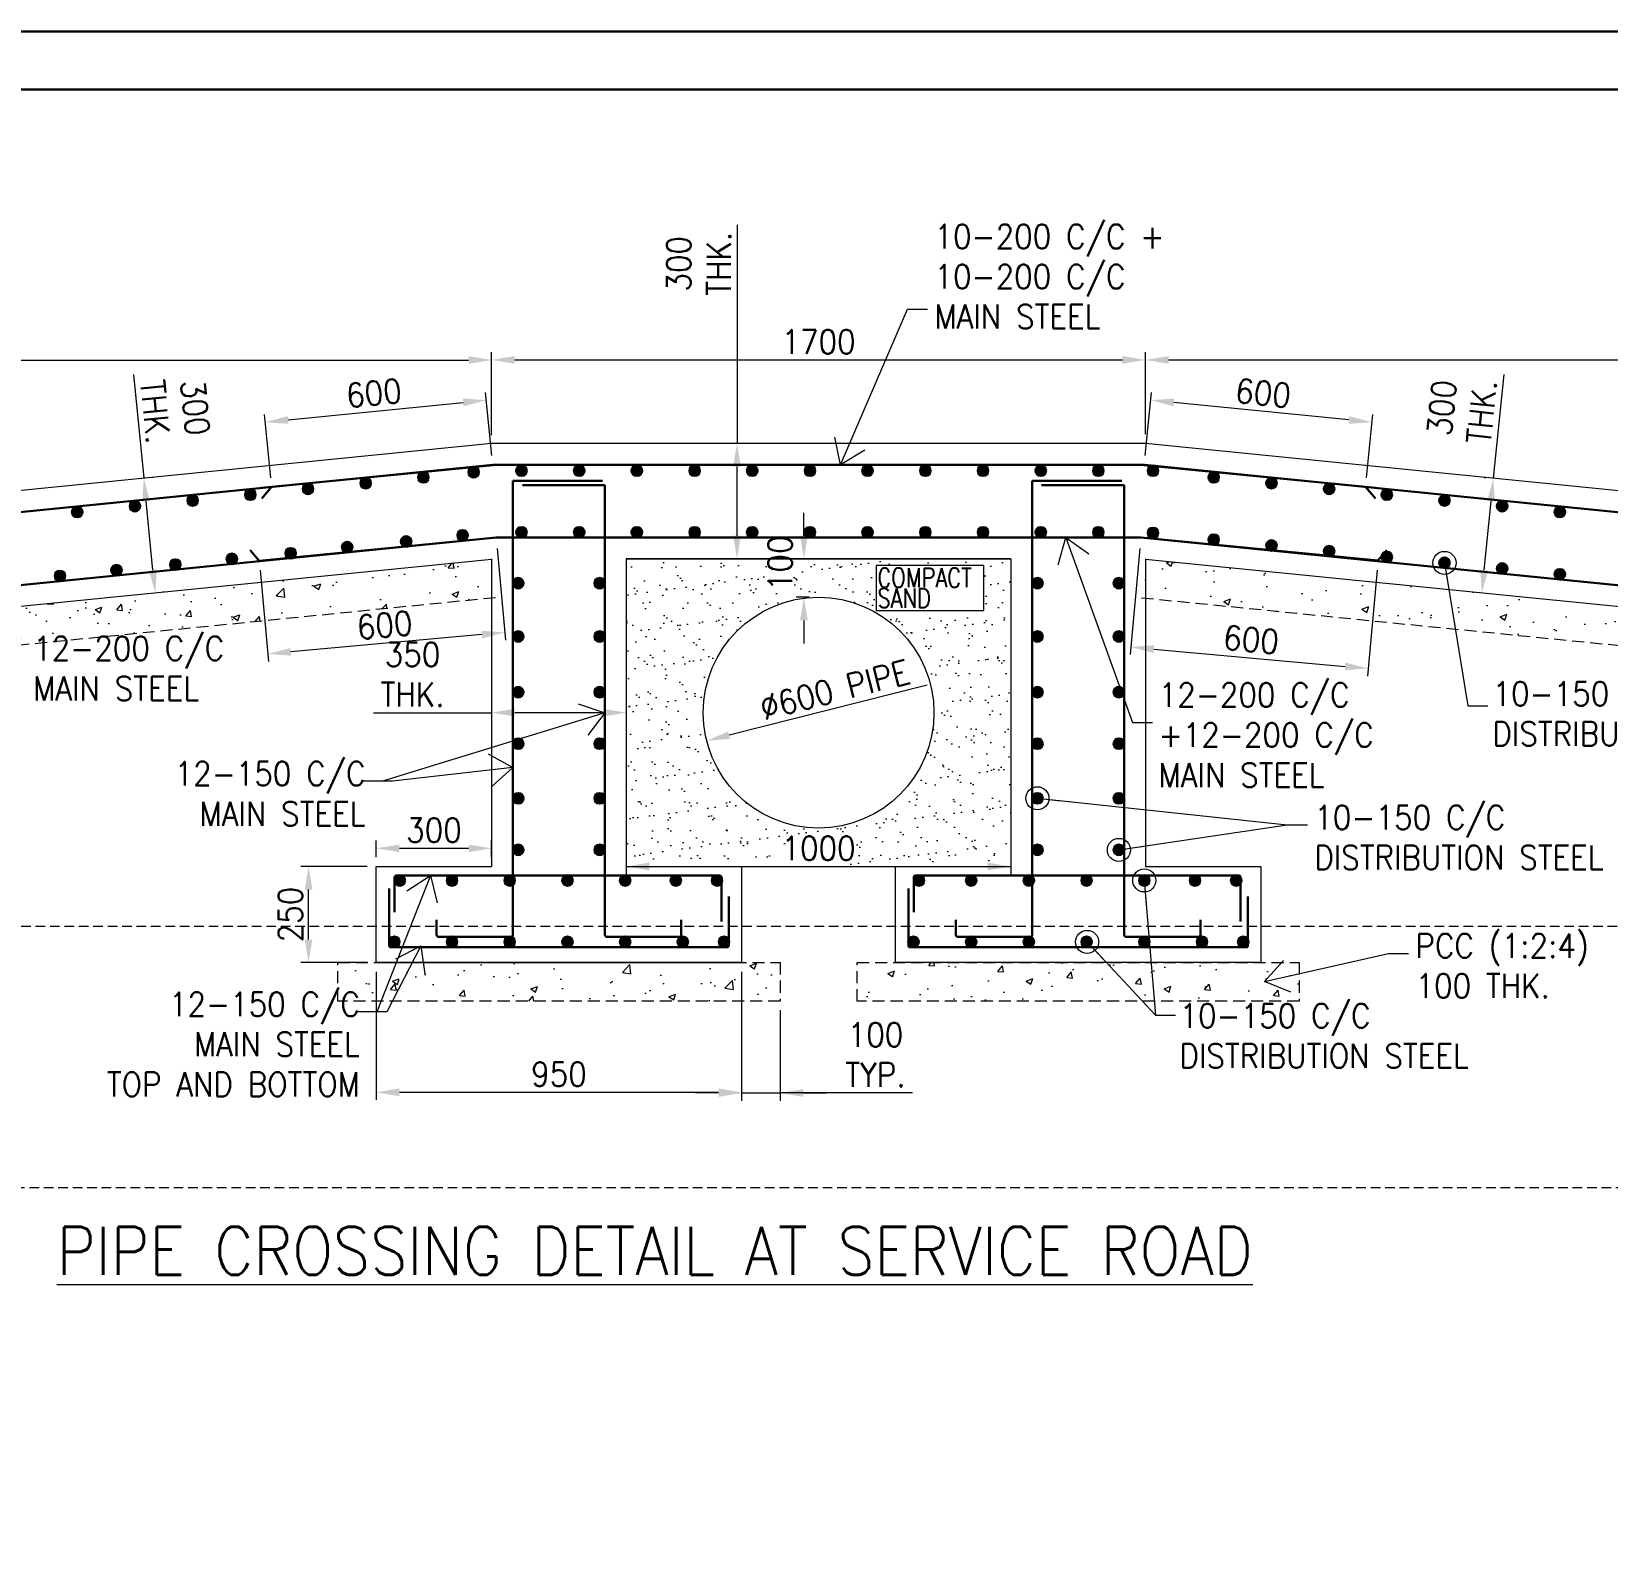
# Model space of a CAD drawing. Header units: millimetres. Extents: x 0 to 1124626, y -157535 to 82123.
# Drawn here: x 102306 to 110501, y 74202 to 82123 of the extents above; entities that cross this region are included whole.
import ezdxf

# ---------------------------------------------------------------- set-up
doc = ezdxf.new("R2010")
doc.units = ezdxf.units.MM
doc.header["$MEASUREMENT"] = 0
doc.linetypes.add('DASHED', pattern=[0.75, 0.5, -0.25])
for name, color, linetype, lineweight in [('Dim', 6, 'Continuous', 13), ('FOOTING', 171, 'Continuous', 15), ('rSHEET', 2, 'Continuous', 30), ('STEEL', 240, 'Continuous', 30), ('Text', 7, 'Continuous', 15), ('TITLE TEXT', 50, 'Continuous', 18)]:
    doc.layers.add(name, color=color, linetype=linetype, lineweight=lineweight)
doc.styles.add('style1', font='romans.shx', dxfattribs={"width": 0.9, "height": 300})
doc.dimstyles.new('2.0 DIM-1', dxfattribs={"dimscale": 40, "dimtxt": 125, "dimasz": 3, "dimexe": 1, "dimexo": 1.2, "dimgap": 0.8, "dimtad": 1, "dimdec": 0, "dimlfac": 0.5, "dimzin": 1, "dimdsep": 46, "dimtxsty": 'style1', "dimcen": 2, "dimclrd": 8, "dimclre": 8, "dimclrt": 7, "dimadec": 0, "dimazin": 0, "dimtfac": 1, "dimtdec": 0, "dimtofl": 0, "dimtmove": 1, "dimatfit": 3, "dimfxl": 1, "dimtolj": 1, "dimtzin": 0, "dimlwd": 9, "dimlwe": 9, "dimarcsym": 1})
doc.dimstyles.new('Copy of DIM-1', dxfattribs={"dimscale": 40, "dimtxt": 125, "dimasz": 3, "dimexe": 1, "dimexo": 1.2, "dimgap": 0.8, "dimtad": 1, "dimdec": 0, "dimzin": 1, "dimdsep": 46, "dimtxsty": 'style1', "dimcen": 2, "dimclrd": 8, "dimclre": 8, "dimclrt": 7, "dimadec": 0, "dimazin": 0, "dimtfac": 1, "dimtdec": 0, "dimtofl": 0, "dimtmove": 1, "dimatfit": 3, "dimfxl": 1, "dimtolj": 1, "dimtzin": 0, "dimlwd": 9, "dimlwe": 9, "dimarcsym": 1})
pattern_1 = [(50, (2939.4, 25312.57), (358.6301, -31.3761), [37.5, -412.5]), (355, (2939.4, 25312.57), (-69.3757, 376.0961), [30, -330]), (100.45144, (2969.27, 25309.96), (289.2544, 344.72), [31.8701, -350.5711]), (46.1842, (2939.4, 25412.57), (533.6207, -82.7596), [56.25, -618.75]), (96.63564, (2983.85, 25405.7), (467.331, 487.0593), [47.8052, -525.8569]), (351.18416, (2939.4, 25412.6), (467.331, 487.0593), [45, -495]), (21, (2989.4, 25387.57), (298.4535, -201.30945), [37.5, -412.5]), (326, (2989.4, 25387.57), (121.6577, 362.575), [30, -330]), (71.45144, (3014.26, 25370.8), (420.1112, 161.2656), [31.8701, -350.5711]), (37.5, (2939.39, 25312.57), (6.07993, 166.44693), [0, -326, 0, -335, 0, -331.25]), (7.5, (2939.39, 25312.57), (131.53477, 197.20586), [0, -191, 0, -318.5, 0, -126.25]), (327.5, (2827.89, 25312.57), (266.91122, -11.27744), [0, -125, 0, -390, 0, -517.5]), (317.5, (2777.89, 25312.57), (291.5931, 50.0525), [0, -162.5, 0, -259, 0, -367.5])]

# ---------------------------------------------------------------- blocks, each defined once
blk = doc.blocks.new('*D267')
at = {"layer": 'DEFPOINTS', "color": 0, "ltscale": 20, "transparency": 16777216}
for p in [(105974.3, 79980.3), (106486.9, 79980.3), (106486.9, 79380.3)]:
    blk.add_point(p, dxfattribs=at)
at = {"layer": 'Dim', "color": 8, "lineweight": 9, "ltscale": 20, "transparency": 16777216}
for p, q in [((105974.3, 81118.3), (105974.3, 79980.3)), ((106438.9, 79980.3), (105934.3, 79980.3)), ((105974.3, 79500.3), (105974.3, 79860.3)), ((106438.9, 79380.3), (105934.3, 79380.3))]:
    blk.add_line(p, q, dxfattribs=at)
at = {"layer": 'Dim', "color": 8, "ltscale": 20, "transparency": 16777216}
for points in [[(105954.3, 79860.3), (105994.3, 79860.3), (105974.3, 79980.3)], [(105954.3, 79500.3), (105994.3, 79500.3), (105974.3, 79380.3)]]:
    blk.add_solid(points, dxfattribs=at)
at = {"layer": 'Dim', "color": 7, "ltscale": 20, "transparency": 16777216, "insert": (105775.6, 80914.9), "char_height": 125, "attachment_point": 5, "rotation": 90, "style": 'style1'}
blk.add_mtext('\\A1;300\\PTHK.', dxfattribs=at)
blk = doc.blocks.new('*D268')
at = {"layer": 'DEFPOINTS', "color": 0, "ltscale": 20, "transparency": 16777216}
for p in [(104698.4, 80414.5), (104698.4, 79976.4), (98698.4, 79380.3)]:
    blk.add_point(p, dxfattribs=at)
at = {"layer": 'Dim', "color": 8, "lineweight": 9, "ltscale": 20, "transparency": 16777216}
for p, q in [((98698.4, 79428.3), (98698.4, 80454.5)), ((98818.4, 80414.5), (104578.4, 80414.5)), ((104698.4, 80024.4), (104698.4, 80454.5))]:
    blk.add_line(p, q, dxfattribs=at)
at = {"layer": 'Dim', "color": 8, "ltscale": 20, "transparency": 16777216}
for points in [[(98818.4, 80434.5), (98818.4, 80394.5), (98698.4, 80414.5)], [(104578.4, 80434.5), (104578.4, 80394.5), (104698.4, 80414.5)]]:
    blk.add_solid(points, dxfattribs=at)
at = {"layer": 'Dim', "color": 7, "ltscale": 20, "transparency": 16777216, "insert": (101698.4, 80509), "char_height": 125, "attachment_point": 5, "style": 'style1'}
blk.add_mtext('\\A1;3000', dxfattribs=at)
blk = doc.blocks.new('*D269')
at = {"layer": 'DEFPOINTS', "color": 0, "ltscale": 20, "transparency": 16777216}
for p in [(108098.4, 80415), (104698.4, 79980.3), (108098.4, 79980.3)]:
    blk.add_point(p, dxfattribs=at)
at = {"layer": 'Dim', "color": 8, "lineweight": 9, "ltscale": 20, "transparency": 16777216}
for p, q in [((104698.4, 80028.3), (104698.4, 80455)), ((104818.4, 80415), (107978.4, 80415)), ((108098.4, 80028.3), (108098.4, 80455))]:
    blk.add_line(p, q, dxfattribs=at)
at = {"layer": 'Dim', "color": 8, "ltscale": 20, "transparency": 16777216}
for points in [[(104818.4, 80435), (104818.4, 80395), (104698.4, 80415)], [(107978.4, 80435), (107978.4, 80395), (108098.4, 80415)]]:
    blk.add_solid(points, dxfattribs=at)
at = {"layer": 'Dim', "color": 7, "ltscale": 20, "transparency": 16777216, "insert": (106398.4, 80509.5), "char_height": 125, "attachment_point": 5, "style": 'style1'}
blk.add_mtext('\\A1;1700', dxfattribs=at)
blk = doc.blocks.new('*D270')
at = {"layer": 'DEFPOINTS', "color": 0, "ltscale": 20, "transparency": 16777216}
for p in [(114098.4, 80415), (108098.4, 79980.3), (114098.4, 79380.3)]:
    blk.add_point(p, dxfattribs=at)
at = {"layer": 'Dim', "color": 8, "lineweight": 9, "ltscale": 20, "transparency": 16777216}
for p, q in [((108098.4, 80028.3), (108098.4, 80455)), ((108218.4, 80415), (113978.4, 80415)), ((114098.4, 79428.3), (114098.4, 80455))]:
    blk.add_line(p, q, dxfattribs=at)
at = {"layer": 'Dim', "color": 8, "ltscale": 20, "transparency": 16777216}
for points in [[(108218.4, 80435), (108218.4, 80395), (108098.4, 80415)], [(113978.4, 80435), (113978.4, 80395), (114098.4, 80415)]]:
    blk.add_solid(points, dxfattribs=at)
at = {"layer": 'Dim', "color": 7, "ltscale": 20, "transparency": 16777216, "insert": (111098.4, 80509.5), "char_height": 125, "attachment_point": 5, "style": 'style1'}
blk.add_mtext('\\A1;3000', dxfattribs=at)
blk = doc.blocks.new('*D271')
at = {"layer": 'DEFPOINTS', "color": 0, "ltscale": 20, "transparency": 16777216}
for p in [(106980.2, 78726.7), (105816.5, 78433.8)]:
    blk.add_point(p, dxfattribs=at)
at = {"layer": 'Dim', "color": 8, "lineweight": 9, "ltscale": 20, "transparency": 16777216}
blk.add_line((106963.3, 78722.5), (105932.9, 78463.1), dxfattribs=at)
at = {"layer": 'Dim', "color": 8, "ltscale": 20, "transparency": 16777216}
blk.add_solid([(105928, 78482.5), (105937.8, 78443.7), (105816.5, 78433.8)], dxfattribs=at)
at = {"layer": 'Dim', "color": 7, "ltscale": 20, "transparency": 16777216, "insert": (106483.2, 78699.1), "char_height": 125, "attachment_point": 5, "rotation": 14.12928, "style": 'style1'}
blk.add_mtext('\\A1;∅600 PIPE', dxfattribs=at)
blk = doc.blocks.new('*D272')
at = {"layer": 'DEFPOINTS', "color": 0, "ltscale": 20, "transparency": 16777216}
for p in [(102889.4, 79799.4), (102889.4, 79799.4), (102949.1, 79202.3)]:
    blk.add_point(p, dxfattribs=at)
at = {"layer": 'Dim', "color": 8, "lineweight": 9, "ltscale": 20, "transparency": 16777216}
for p, q in [((102835.4, 80338.6), (102889.4, 79799.4)), ((102937.1, 79804.1), (102929.2, 79803.3)), ((102937.1, 79321.8), (102901.3, 79680)), ((102996.8, 79207.1), (102988.9, 79206.3))]:
    blk.add_line(p, q, dxfattribs=at)
at = {"layer": 'Dim', "color": 8, "ltscale": 20, "transparency": 16777216}
for points in [[(102921.2, 79682), (102881.4, 79678), (102889.4, 79799.4)], [(102957, 79323.7), (102917.2, 79319.8), (102949.1, 79202.3)]]:
    blk.add_solid(points, dxfattribs=at)
at = {"layer": 'Dim', "color": 7, "ltscale": 20, "transparency": 16777216, "insert": (103053.4, 80155.9), "char_height": 125, "attachment_point": 5, "rotation": 275.71059, "style": 'style1'}
blk.add_mtext('\\A1;300\\PTHK.', dxfattribs=at)
blk = doc.blocks.new('*D273')
at = {"layer": 'DEFPOINTS', "color": 0, "ltscale": 20, "transparency": 16777216}
for p in [(109907.4, 79799.4), (109907.4, 79799.4), (109847.7, 79202.3)]:
    blk.add_point(p, dxfattribs=at)
at = {"layer": 'Dim', "color": 8, "lineweight": 9, "ltscale": 20, "transparency": 16777216}
for p, q in [((109961.3, 80338.6), (109907.4, 79799.4)), ((109859.6, 79804.1), (109867.6, 79803.3)), ((109859.6, 79321.8), (109895.5, 79680)), ((109799.9, 79207.1), (109807.9, 79206.3))]:
    blk.add_line(p, q, dxfattribs=at)
at = {"layer": 'Dim', "color": 8, "ltscale": 20, "transparency": 16777216}
for points in [[(109875.6, 79682), (109915.4, 79678), (109907.4, 79799.4)], [(109839.7, 79323.7), (109879.5, 79319.8), (109847.7, 79202.3)]]:
    blk.add_solid(points, dxfattribs=at)
at = {"layer": 'Dim', "color": 7, "ltscale": 20, "transparency": 16777216, "insert": (109743.4, 80155.9), "char_height": 125, "attachment_point": 5, "rotation": 84.28941, "style": 'style1'}
blk.add_mtext('\\A1;300\\PTHK.', dxfattribs=at)
blk = doc.blocks.new('*D274')
at = {"layer": 'DEFPOINTS', "color": 0, "ltscale": 20, "transparency": 16777216}
for p in [(104670.2, 80205.8), (104703.9, 79869.4), (103554.3, 79754.4)]:
    blk.add_point(p, dxfattribs=at)
at = {"layer": 'Dim', "color": 8, "lineweight": 9, "ltscale": 20, "transparency": 16777216}
for p, q in [((104699.1, 79917.2), (104666.3, 80245.6)), ((103640, 80102.7), (104550.8, 80193.8)), ((103549.5, 79802.1), (103516.6, 80130.5))]:
    blk.add_line(p, q, dxfattribs=at)
at = {"layer": 'Dim', "color": 8, "ltscale": 20, "transparency": 16777216}
for points in [[(104548.8, 80213.7), (104552.8, 80173.9), (104670.2, 80205.8)], [(103638, 80122.6), (103642, 80082.8), (103520.6, 80090.7)]]:
    blk.add_solid(points, dxfattribs=at)
at = {"layer": 'Dim', "color": 7, "ltscale": 20, "transparency": 16777216, "insert": (104086, 80242.3), "char_height": 125, "attachment_point": 5, "rotation": 5.71456, "style": 'style1'}
blk.add_mtext('\\A1;600', dxfattribs=at)
blk = doc.blocks.new('*D275')
at = {"layer": 'DEFPOINTS', "color": 0, "ltscale": 20, "transparency": 16777216}
for p in [(108126.5, 80205.8), (108092.8, 79869.4), (109242.5, 79754.4)]:
    blk.add_point(p, dxfattribs=at)
at = {"layer": 'Dim', "color": 8, "lineweight": 9, "ltscale": 20, "transparency": 16777216}
for p, q in [((108097.6, 79917.2), (108130.5, 80245.6)), ((109156.7, 80102.7), (108245.9, 80193.8)), ((109247.3, 79802.1), (109280.1, 80130.5))]:
    blk.add_line(p, q, dxfattribs=at)
at = {"layer": 'Dim', "color": 8, "ltscale": 20, "transparency": 16777216}
for points in [[(108247.9, 80213.7), (108243.9, 80173.9), (108126.5, 80205.8)], [(109158.7, 80122.6), (109154.8, 80082.8), (109276.2, 80090.7)]]:
    blk.add_solid(points, dxfattribs=at)
at = {"layer": 'Dim', "color": 7, "ltscale": 20, "transparency": 16777216, "insert": (108710.7, 80242.3), "char_height": 125, "attachment_point": 5, "rotation": 354.28544, "style": 'style1'}
blk.add_mtext('\\A1;600', dxfattribs=at)
blk = doc.blocks.new('*D276')
at = {"layer": 'DEFPOINTS', "color": 0, "ltscale": 20, "transparency": 16777216}
for p in [(104723.3, 79481.1), (103489.9, 79369.6), (103533.6, 78885.7)]:
    blk.add_point(p, dxfattribs=at)
at = {"layer": 'Dim', "color": 8, "lineweight": 9, "ltscale": 20, "transparency": 16777216}
for p, q in [((104727.6, 79433.3), (104770.6, 78957.5)), ((103494.2, 79321.8), (103537.2, 78845.9)), ((104647.5, 78986.5), (103653.2, 78896.6))]:
    blk.add_line(p, q, dxfattribs=at)
at = {"layer": 'Dim', "color": 8, "ltscale": 20, "transparency": 16777216}
for points in [[(104645.7, 79006.4), (104649.3, 78966.6), (104767, 78997.3)], [(103651.4, 78916.5), (103655, 78876.6), (103533.6, 78885.7)]]:
    blk.add_solid(points, dxfattribs=at)
at = {"layer": 'Dim', "color": 7, "ltscale": 20, "transparency": 16777216, "insert": (104141.8, 79035.6), "char_height": 125, "attachment_point": 5, "rotation": 5.1678, "style": 'style1'}
blk.add_mtext('\\A1;600', dxfattribs=at)
blk = doc.blocks.new('*D277')
at = {"layer": 'DEFPOINTS', "color": 0, "ltscale": 20, "transparency": 16777216}
for p in [(108073.5, 79481.1), (109306.9, 79369.6), (109256.3, 78810.3)]:
    blk.add_point(p, dxfattribs=at)
at = {"layer": 'Dim', "color": 8, "lineweight": 9, "ltscale": 20, "transparency": 16777216}
for p, q in [((108069.2, 79433.3), (108019.3, 78882)), ((109302.5, 79321.8), (109252.7, 78770.4)), ((108142.4, 78911), (109136.8, 78821.1))]:
    blk.add_line(p, q, dxfattribs=at)
at = {"layer": 'Dim', "color": 8, "ltscale": 20, "transparency": 16777216}
for points in [[(108144.2, 78930.9), (108140.6, 78891.1), (108022.9, 78921.8)], [(109138.6, 78841), (109135, 78801.2), (109256.3, 78810.3)]]:
    blk.add_solid(points, dxfattribs=at)
at = {"layer": 'Dim', "color": 7, "ltscale": 20, "transparency": 16777216, "insert": (108648.1, 78960.2), "char_height": 125, "attachment_point": 5, "rotation": 354.8322, "style": 'style1'}
blk.add_mtext('\\A1;600', dxfattribs=at)
blk = doc.blocks.new('*D278')
at = {"layer": 'DEFPOINTS', "color": 0, "ltscale": 20, "transparency": 16777216}
for p in [(104098.4, 77280.3), (105998.4, 77280.3), (105998.4, 76605.8)]:
    blk.add_point(p, dxfattribs=at)
at = {"layer": 'Dim', "color": 8, "lineweight": 9, "ltscale": 20, "transparency": 16777216}
for p, q in [((104098.4, 77232.3), (104098.4, 76565.8)), ((105998.4, 77232.3), (105998.4, 76565.8)), ((104218.4, 76605.8), (105878.4, 76605.8))]:
    blk.add_line(p, q, dxfattribs=at)
at = {"layer": 'Dim', "color": 8, "ltscale": 20, "transparency": 16777216}
for points in [[(104218.4, 76625.8), (104218.4, 76585.8), (104098.4, 76605.8)], [(105878.4, 76625.8), (105878.4, 76585.8), (105998.4, 76605.8)]]:
    blk.add_solid(points, dxfattribs=at)
at = {"layer": 'Dim', "color": 7, "ltscale": 20, "transparency": 16777216, "insert": (105048.4, 76700.3), "char_height": 125, "attachment_point": 5, "style": 'style1'}
blk.add_mtext('\\A1;950', dxfattribs=at)
blk = doc.blocks.new('*D279')
at = {"layer": 'DEFPOINTS', "color": 0, "ltscale": 20, "transparency": 16777216}
for p in [(103746.4, 77780.3), (104098.4, 77780.3), (104098.4, 77280.3)]:
    blk.add_point(p, dxfattribs=at)
at = {"layer": 'Dim', "color": 8, "lineweight": 9, "ltscale": 20, "transparency": 16777216}
for p, q in [((104050.4, 77780.3), (103706.4, 77780.3)), ((103746.4, 77400.3), (103746.4, 77660.3)), ((104050.4, 77280.3), (103706.4, 77280.3))]:
    blk.add_line(p, q, dxfattribs=at)
at = {"layer": 'Dim', "color": 8, "ltscale": 20, "transparency": 16777216}
for points in [[(103726.4, 77660.3), (103766.4, 77660.3), (103746.4, 77780.3)], [(103726.4, 77400.3), (103766.4, 77400.3), (103746.4, 77280.3)]]:
    blk.add_solid(points, dxfattribs=at)
at = {"layer": 'Dim', "color": 7, "ltscale": 20, "transparency": 16777216, "insert": (103651.9, 77530.3), "char_height": 125, "attachment_point": 5, "rotation": 90, "style": 'style1'}
blk.add_mtext('\\A1;250', dxfattribs=at)
blk = doc.blocks.new('*D280')
at = {"layer": 'DEFPOINTS', "color": 0, "ltscale": 20, "transparency": 16777216}
for p in [(105998.4, 77080.3), (106198.4, 77080.3), (106198.4, 76602.2)]:
    blk.add_point(p, dxfattribs=at)
at = {"layer": 'Dim', "color": 8, "lineweight": 9, "ltscale": 20, "transparency": 16777216}
for p, q in [((105998.4, 77032.3), (105998.4, 76562.2)), ((106198.4, 77032.3), (106198.4, 76562.2)), ((105878.4, 76602.2), (105758.4, 76602.2)), ((105998.4, 76602.2), (106198.4, 76602.2)), ((106887.4, 76602.2), (106198.4, 76602.2)), ((106318.4, 76602.2), (106438.4, 76602.2))]:
    blk.add_line(p, q, dxfattribs=at)
at = {"layer": 'Dim', "color": 8, "ltscale": 20, "transparency": 16777216}
for points in [[(105878.4, 76622.2), (105878.4, 76582.2), (105998.4, 76602.2)], [(106318.4, 76622.2), (106318.4, 76582.2), (106198.4, 76602.2)]]:
    blk.add_solid(points, dxfattribs=at)
at = {"layer": 'Dim', "color": 7, "ltscale": 20, "transparency": 16777216, "insert": (106694.7, 76800.9), "char_height": 125, "attachment_point": 5, "style": 'style1'}
blk.add_mtext('\\A1;100\\PTYP.', dxfattribs=at)
blk = doc.blocks.new('*D281')
at = {"layer": 'DEFPOINTS', "color": 0, "ltscale": 20, "transparency": 16777216}
for p in [(104698.4, 78799.9), (105398.4, 78799.9), (104698.4, 78580.3)]:
    blk.add_point(p, dxfattribs=at)
at = {"layer": 'Dim', "color": 8, "lineweight": 9, "ltscale": 20, "transparency": 16777216}
for p, q in [((104698.4, 78751.9), (104698.4, 78540.3)), ((105398.4, 78751.9), (105398.4, 78540.3)), ((104083.8, 78580.3), (104698.4, 78580.3)), ((105278.4, 78580.3), (104818.4, 78580.3))]:
    blk.add_line(p, q, dxfattribs=at)
at = {"layer": 'Dim', "color": 8, "ltscale": 20, "transparency": 16777216}
for points in [[(104818.4, 78600.3), (104818.4, 78560.3), (104698.4, 78580.3)], [(105278.4, 78600.3), (105278.4, 78560.3), (105398.4, 78580.3)]]:
    blk.add_solid(points, dxfattribs=at)
at = {"layer": 'Dim', "color": 7, "ltscale": 20, "transparency": 16777216, "insert": (104287.2, 78778.9), "char_height": 125, "attachment_point": 5, "style": 'style1'}
blk.add_mtext('\\A1;350\\PTHK.', dxfattribs=at)
blk = doc.blocks.new('*D283')
at = {"layer": 'DEFPOINTS', "color": 0, "ltscale": 20, "transparency": 16777216}
for p in [(104098.4, 77874.7), (104098.4, 77780.3), (104698.4, 77780.3)]:
    blk.add_point(p, dxfattribs=at)
at = {"layer": 'Dim', "color": 8, "lineweight": 9, "ltscale": 20, "transparency": 16777216}
for p, q in [((104098.4, 77828.3), (104098.4, 77914.7)), ((104578.4, 77874.7), (104218.4, 77874.7)), ((104698.4, 77828.3), (104698.4, 77914.7))]:
    blk.add_line(p, q, dxfattribs=at)
at = {"layer": 'Dim', "color": 8, "ltscale": 20, "transparency": 16777216}
for points in [[(104218.4, 77894.7), (104218.4, 77854.7), (104098.4, 77874.7)], [(104578.4, 77894.7), (104578.4, 77854.7), (104698.4, 77874.7)]]:
    blk.add_solid(points, dxfattribs=at)
at = {"layer": 'Dim', "color": 7, "ltscale": 20, "transparency": 16777216, "insert": (104398.4, 77969.2), "char_height": 125, "attachment_point": 5, "style": 'style1'}
blk.add_mtext('\\A1;300', dxfattribs=at)
blk = doc.blocks.new('*D284')
at = {"layer": 'DEFPOINTS', "color": 0, "ltscale": 20, "transparency": 16777216}
for p in [(106322.1, 79380.3), (106398.4, 79380.3), (106398.4, 79180.3)]:
    blk.add_point(p, dxfattribs=at)
at = {"layer": 'Dim', "color": 8, "lineweight": 9, "ltscale": 20, "transparency": 16777216}
for p, q in [((106322.1, 79500.3), (106322.1, 79620.3)), ((106350.4, 79380.3), (106282.1, 79380.3)), ((106350.4, 79180.3), (106282.1, 79180.3)), ((106322.1, 79060.3), (106322.1, 78940.3))]:
    blk.add_line(p, q, dxfattribs=at)
at = {"layer": 'Dim', "color": 8, "ltscale": 20, "transparency": 16777216}
for points in [[(106302.1, 79500.3), (106342.1, 79500.3), (106322.1, 79380.3)], [(106302.1, 79060.3), (106342.1, 79060.3), (106322.1, 79180.3)]]:
    blk.add_solid(points, dxfattribs=at)
at = {"layer": 'Dim', "color": 7, "ltscale": 20, "transparency": 16777216, "insert": (106198, 79357.4), "char_height": 125, "attachment_point": 5, "rotation": 90, "style": 'style1'}
blk.add_mtext('\\A1;100', dxfattribs=at)
blk = doc.blocks.new('*D285')
at = {"layer": 'DEFPOINTS', "color": 0, "ltscale": 20, "transparency": 16777216}
for p in [(105398.4, 78012.4), (107398.4, 78012.4), (107398.4, 77780.3)]:
    blk.add_point(p, dxfattribs=at)
at = {"layer": 'Dim', "color": 8, "lineweight": 9, "ltscale": 20, "transparency": 16777216}
for p, q in [((105398.4, 77964.4), (105398.4, 77740.3)), ((107398.4, 77964.4), (107398.4, 77740.3)), ((105518.4, 77780.3), (107278.4, 77780.3))]:
    blk.add_line(p, q, dxfattribs=at)
at = {"layer": 'Dim', "color": 8, "ltscale": 20, "transparency": 16777216}
for points in [[(105518.4, 77800.3), (105518.4, 77760.3), (105398.4, 77780.3)], [(107278.4, 77800.3), (107278.4, 77760.3), (107398.4, 77780.3)]]:
    blk.add_solid(points, dxfattribs=at)
at = {"layer": 'Dim', "color": 7, "ltscale": 20, "transparency": 16777216, "insert": (106398.4, 77874.8), "char_height": 125, "attachment_point": 5, "style": 'style1'}
blk.add_mtext('\\A1;1000', dxfattribs=at)

msp = doc.modelspace()

# ---------------------------------------------------------------- hatches: boundary and pattern name
at = {"layer": 'Dim', "ltscale": 20}
h = msp.add_hatch(dxfattribs=at)
h.set_pattern_fill('AR-SAND', color=2, scale=75)
h.set_pattern_definition([(37.5, (2939.39, 25312.57), (-4.7245, 144.51178), [0, -114, 0, -127.5, 0, -121.875]), (7.5, (2939.39, 25312.57), (132.73325, 211.66095), [0, -61.5, 0, -102.75, 0, -39.375]), (327.5, (2847.14, 25312.57), (233.56064, 0.42443), [0, -37.5, 0, -135, 0, -176.25]), (317.5, (2847.14, 25312.57), (225.4595, 65.82567), [0, -18.75, 0, -88.5, 0, -101.25])])
h.paths.add_polyline_path([(107398.3766, 79380.2702), (105398.3766, 79380.2702), (105398.3766, 77780.2702), (105998.3766, 77780.2702), (106798.3766, 77780.2702), (107398.3766, 77780.2702)])
h.paths.add_polyline_path([(105798.3766, 78580.2702, -1), (106998.3766, 78580.2702, -1)], flags=16)
h.paths.add_polyline_path([(106697.1626, 79111.3221), (106697.1626, 79345.0294), (107257.8339, 79345.0294), (107257.8339, 79111.3221)], flags=16)
h.paths.add_polyline_path([(107270.3355, 79207.4346), (106690.7355, 79207.4346), (106690.7355, 79357.4346), (107270.3355, 79357.4346)], flags=24)
h.paths.add_polyline_path([(106961.8938, 78722.8955), (106050.3313, 78493.4316), (106004.5605, 78675.2592), (106916.1231, 78904.7231)], flags=24)
h.paths.add_polyline_path([(107027.1355, 79100.7534), (106690.7355, 79100.7534), (106690.7355, 79250.7534), (107027.1355, 79250.7534)], flags=24)
at = {"layer": 'FOOTING', "linetype": 'DASHED', "ltscale": 125}
h = msp.add_hatch(dxfattribs=at)
h.set_pattern_fill('AR-CONC', color=256, scale=50)
h.set_pattern_definition(pattern_1)
h.paths.add_polyline_path([(104698.3766, 79176.2802), (104698.3766, 79377.2777), (98758.0788, 78783.2479), (97503.6611, 78783.2479), (97503.6611, 78583.2479), (98768.054, 78583.2479)])
h.paths.add_polyline_path([(102282.6929, 78588.6187), (103427.3357, 78588.6187), (103427.3357, 79008.2616), (102282.6929, 79008.2616)], flags=25)
h = msp.add_hatch(dxfattribs=at)
h.set_pattern_fill('AR-CONC', color=256, scale=50)
h.set_pattern_definition(pattern_1)
h.paths.add_polyline_path([(108098.3766, 79377.2777), (108098.3766, 79176.2802), (114028.6992, 78583.2479), (114953.5204, 78583.2479), (114953.5204, 78783.2479), (114038.6744, 78783.2479)])
h = msp.add_hatch(dxfattribs=at)
h.set_pattern_fill('AR-CONC', color=256, scale=50)
h.set_pattern_definition(pattern_1)
h.paths.add_polyline_path([(106198.3766, 77080.2702), (106198.3766, 77280.2702), (103898.3766, 77280.2702), (103898.3766, 77080.2702)])
h.paths.add_polyline_path([(106598.3766, 77280.2702), (106598.3766, 77080.2702), (108898.3766, 77080.2702), (108898.3766, 77280.2702)])
at = {"layer": 'STEEL', "ltscale": 20}
for points in [[(104316.0036, 79804.0906, -1), (104370.7339, 79804.0906, -1)], [(104577.4698, 79830.9685, -1), (104632.2002, 79830.9685, -1)], [(104880.7496, 79839.0061, 1), (104826.0193, 79839.0061, 1)], [(105181.2723, 79839.0061, 1), (105126.542, 79839.0061, 1)], [(105480.7496, 79839.0061, 1), (105426.0193, 79839.0061, 1)], [(105781.2723, 79839.0061, 1), (105726.542, 79839.0061, 1)], [(106080.7496, 79839.0061, 1), (106026.0193, 79839.0061, 1)], [(106381.2723, 79839.0061, 1), (106326.542, 79839.0061, 1)], [(106680.7496, 79839.0061, 1), (106626.0193, 79839.0061, 1)], [(106981.2723, 79839.0061, 1), (106926.542, 79839.0061, 1)], [(107280.7496, 79839.0061, 1), (107226.0193, 79839.0061, 1)], [(107581.2723, 79839.0061, 1), (107526.542, 79839.0061, 1)], [(107880.7496, 79839.0061, 1), (107826.0193, 79839.0061, 1)], [(108165.0265, 79838.7975, 1), (108110.2962, 79838.7975, 1)], [(108480.7496, 79804.0906, 1), (108426.0193, 79804.0906, 1)], [(103716.0036, 79744.0906, -1), (103770.7339, 79744.0906, -1)], [(104016.0036, 79774.0906, -1), (104070.7339, 79774.0906, -1)], [(108780.7496, 79774.0906, 1), (108726.0193, 79774.0906, 1)], [(109080.7496, 79744.0906, 1), (109026.0193, 79744.0906, 1)], [(102816.0036, 79654.0906, -1), (102870.7339, 79654.0906, -1)], [(103116.0036, 79684.0906, -1), (103170.7339, 79684.0906, -1)], [(103416.0036, 79714.0906, -1), (103470.7339, 79714.0906, -1)], [(109380.7496, 79714.0906, 1), (109326.0193, 79714.0906, 1)], [(109680.7496, 79684.0906, 1), (109626.0193, 79684.0906, 1)], [(109980.7496, 79654.0906, 1), (109926.0193, 79654.0906, 1)], [(102516.0036, 79624.0906, -1), (102570.7339, 79624.0906, -1)], [(110280.7496, 79624.0906, 1), (110226.0193, 79624.0906, 1)], [(104280.7496, 79470.5261, 1), (104226.0193, 79470.5261, 1)], [(104574.7289, 79502.402, 1), (104519.9986, 79502.402, 1)], [(104880.7496, 79518.2366, 1), (104826.0193, 79518.2366, 1)], [(105181.2723, 79518.2366, 1), (105126.542, 79518.2366, 1)], [(105480.7496, 79518.2366, 1), (105426.0193, 79518.2366, 1)], [(105781.2723, 79518.2366, 1), (105726.542, 79518.2366, 1)], [(106080.7496, 79518.2366, 1), (106026.0193, 79518.2366, 1)], [(106381.2723, 79518.2366, 1), (106326.542, 79518.2366, 1)], [(106680.7496, 79518.2366, 1), (106626.0193, 79518.2366, 1)], [(106981.2723, 79518.2366, 1), (106926.542, 79518.2366, 1)], [(107280.7496, 79518.2366, 1), (107226.0193, 79518.2366, 1)], [(107581.2723, 79518.2366, 1), (107526.542, 79518.2366, 1)], [(107880.7496, 79518.2366, 1), (107826.0193, 79518.2366, 1)], [(108165.0265, 79514.8351, 1), (108110.2962, 79514.8351, 1)], [(108480.7496, 79480.1282, 1), (108426.0193, 79480.1282, 1)], [(103680.7496, 79408.8828, 1), (103626.0193, 79408.8828, 1)], [(103974.7289, 79441.607, 1), (103919.9986, 79441.607, 1)], [(108780.7496, 79450.1282, 1), (108726.0193, 79450.1282, 1)], [(109080.7496, 79420.1282, 1), (109026.0193, 79420.1282, 1)], [(109380.7496, 79390.1282, 1), (109326.0193, 79390.1282, 1)], [(102774.7289, 79321.2449, 1), (102719.9986, 79321.2449, 1)], [(103080.7496, 79350.164, 1), (103026.0193, 79350.164, 1)], [(103374.7289, 79379.9638, 1), (103319.9986, 79379.9638, 1)], [(109680.7496, 79360.1282, 1), (109626.0193, 79360.1282, 1)], [(109980.7496, 79330.1282, 1), (109926.0193, 79330.1282, 1)], [(102480.7496, 79291.4451, 1), (102426.0193, 79291.4451, 1)], [(104863.9739, 79253.5664, -1), (104809.2435, 79253.5664, -1)], [(105232.7793, 79253.5664, 1), (105287.5097, 79253.5664, 1)], [(107563.9739, 79253.5664, -1), (107509.2435, 79253.5664, -1)], [(107932.7793, 79253.5664, 1), (107987.5097, 79253.5664, 1)], [(110280.7496, 79300.1282, 1), (110226.0193, 79300.1282, 1)], [(104863.9739, 78976.1692, -1), (104809.2435, 78976.1692, -1)], [(105232.7793, 78976.1692, 1), (105287.5097, 78976.1692, 1)], [(107563.9739, 78976.1692, -1), (107509.2435, 78976.1692, -1)], [(107932.7793, 78976.1692, 1), (107987.5097, 78976.1692, 1)], [(104863.9739, 78687.114, -1), (104809.2435, 78687.114, -1)], [(105232.7793, 78687.114, 1), (105287.5097, 78687.114, 1)], [(107563.9739, 78687.114, -1), (107509.2435, 78687.114, -1)], [(107932.7793, 78687.114, 1), (107987.5097, 78687.114, 1)], [(104863.9739, 78418.8272, -1), (104809.2435, 78418.8272, -1)], [(105232.7793, 78418.8272, 1), (105287.5097, 78418.8272, 1)], [(107563.9739, 78418.8272, -1), (107509.2435, 78418.8272, -1)], [(107932.7793, 78418.8272, 1), (107987.5097, 78418.8272, 1)], [(104863.9739, 78134.9203, -1), (104809.2435, 78134.9203, -1)], [(105232.7793, 78134.9203, 1), (105287.5097, 78134.9203, 1)], [(107563.9739, 78134.9203, -1), (107509.2435, 78134.9203, -1)], [(107932.7793, 78134.9203, 1), (107987.5097, 78134.9203, 1)], [(104863.9739, 77866.6089, -1), (104809.2435, 77866.6089, -1)], [(105232.7793, 77866.6089, 1), (105287.5097, 77866.6089, 1)], [(107563.9739, 77866.6089, -1), (107509.2435, 77866.6089, -1)], [(107932.7793, 77866.6089, 1), (107987.5097, 77866.6089, 1)], [(104247.9243, 77707.6716, -1), (104193.1939, 77707.6716, -1)], [(104519.7035, 77707.6716, -1), (104464.9731, 77707.6716, -1)], [(104819.7035, 77707.6716, -1), (104764.9731, 77707.6716, -1)], [(105119.7035, 77707.6716, -1), (105064.9731, 77707.6716, -1)], [(105419.7035, 77707.6716, -1), (105364.9731, 77707.6716, -1)], [(105683.3125, 77707.6716, -1), (105628.5822, 77707.6716, -1)], [(105897.8901, 77707.6716, -1), (105843.1598, 77707.6716, -1)], [(106947.9243, 77707.6716, -1), (106893.1939, 77707.6716, -1)], [(107219.7035, 77707.6716, -1), (107164.9731, 77707.6716, -1)], [(107519.7035, 77707.6716, -1), (107464.9731, 77707.6716, -1)], [(107819.7035, 77707.6716, -1), (107764.9731, 77707.6716, -1)], [(108119.7035, 77707.6716, -1), (108064.9731, 77707.6716, -1)], [(108383.3125, 77707.6716, -1), (108328.5822, 77707.6716, -1)], [(108597.8901, 77707.6716, -1), (108543.1598, 77707.6716, -1)], [(104219.7035, 77387.9312, 1), (104164.9731, 77387.9312, 1)], [(104519.7035, 77387.9312, 1), (104464.9731, 77387.9312, 1)], [(104819.7035, 77387.9312, 1), (104764.9731, 77387.9312, 1)], [(105119.7035, 77387.9312, 1), (105064.9731, 77387.9312, 1)], [(105419.7035, 77387.9312, 1), (105364.9731, 77387.9312, 1)], [(105719.7035, 77387.9312, 1), (105664.9731, 77387.9312, 1)], [(105934.2811, 77387.9312, 1), (105879.5507, 77387.9312, 1)], [(106919.7035, 77387.9312, 1), (106864.9731, 77387.9312, 1)], [(107219.7035, 77387.9312, 1), (107164.9731, 77387.9312, 1)], [(107519.7035, 77387.9312, 1), (107464.9731, 77387.9312, 1)], [(107819.7035, 77387.9312, 1), (107764.9731, 77387.9312, 1)], [(108119.7035, 77387.9312, 1), (108064.9731, 77387.9312, 1)], [(108419.7035, 77387.9312, 1), (108364.9731, 77387.9312, 1)], [(108634.2811, 77387.9312, 1), (108579.5507, 77387.9312, 1)]]:
    msp.add_hatch(color=256, dxfattribs=at).paths.add_polyline_path(points)

# ---------------------------------------------------------------- linework, layer by layer
at = {"layer": 'Dim', "ltscale": 20}
for p, q in [((104698.3766, 79380.2702), (104698.3766, 77780.2702)), ((104698.3766, 79380.2702), (104698.3766, 79380.2702)), ((105398.3766, 79380.2702), (105398.3766, 77780.2702)), ((105398.3766, 79380.2702), (107398.3766, 79380.2702)), ((107398.3766, 79380.2702), (107398.3766, 77780.2702)), ((108098.3766, 79380.2702), (108098.3766, 77780.2702)), ((105998.3766, 77780.2702), (106798.3766, 77780.2702)), ((104098.3766, 77280.2702), (105998.3766, 77280.2702))]:
    msp.add_line(p, q, dxfattribs=at)
at = {"layer": 'Dim', "color": 2, "linetype": 'DASHED', "ltscale": 100}
for p, q in [((96926.8405, 77470.2702), (115615.1745, 77470.2702)), ((97044.8447, 76110.2702), (115213.7543, 76110.2702))]:
    msp.add_line(p, q, dxfattribs=at)
at = {"layer": 'Dim', "ltscale": 20}
for points in [[(114098.3766, 79380.2702), (108098.3766, 79980.2702), (104698.3766, 79980.2702), (98698.3766, 79380.2702)], [(104698.3766, 79377.2777), (98758.0788, 78783.2479), (97503.6611, 78783.2479)], [(107398.3766, 79380.2702), (105398.3766, 79380.2702)], [(114038.6744, 78783.2479), (108098.3766, 79377.2777)], [(105398.3766, 77780.2702), (105998.3766, 77780.2702), (105998.3766, 77280.2702), (104098.3766, 77280.2702), (104098.3766, 77780.2702), (104698.3766, 77780.2702)], [(108098.3766, 77780.2702), (108698.3766, 77780.2702), (108698.3766, 77280.2702), (106798.3766, 77280.2702), (106798.3766, 77780.2702), (107398.3766, 77780.2702)]]:
    msp.add_lwpolyline(points, dxfattribs=at)
msp.add_lwpolyline([(107257.8339, 79345.0294), (106697.1626, 79345.0294), (106697.1626, 79111.3221), (107257.8339, 79111.3221)], close=True, dxfattribs=at)
msp.add_circle((106398.3766, 78580.2702), 600, dxfattribs=at)
at = {"layer": 'FOOTING', "linetype": 'DASHED', "ltscale": 125}
for points in [[(104718.2773, 79178.2702), (98768.054, 78583.2479), (97503.6611, 78583.2479)], [(108078.4759, 79178.2702), (114028.6992, 78583.2479), (115293.0921, 78583.2479)]]:
    msp.add_lwpolyline(points, dxfattribs=at)
for points in [[(103898.3766, 77280.2702), (106198.3766, 77280.2702), (106198.3766, 77080.2702), (103898.3766, 77080.2702)], [(106598.3766, 77280.2702), (108898.3766, 77280.2702), (108898.3766, 77080.2702), (106598.3766, 77080.2702)]]:
    msp.add_lwpolyline(points, close=True, dxfattribs=at)
at = {"layer": 'rSHEET'}
msp.add_lwpolyline([(118198.5281, 66281.0525), (118198.5281, 82122.9754), (95795.786, 82122.9754), (95795.786, 66281.0525)], close=True, dxfattribs=at)
msp.add_lwpolyline([(117897.343, 66809.1166), (117897.343, 81594.9113, 0.414213562), (117671.0298, 81821.2245), (96323.2843, 81821.2245, 0.414213562), (96096.9711, 81594.9113), (96096.9711, 66809.1166, 0.414213562), (96323.2843, 66582.8034), (117671.0298, 66582.8034, 0.414213562)], format="xyb", close=True, dxfattribs=at)
at = {"layer": 'STEEL', "ltscale": 20}
for p, q in [((104722.773, 79869.4157), (103501.9073, 79749.2034)), ((108073.9802, 79869.4157), (109294.8459, 79749.2034)), ((103554.2612, 79754.3584), (103502.9829, 79694.0988)), ((104809.2435, 79380.2702), (104809.2435, 79786.834)), ((104809.2435, 79786.834), (105274.8033, 79786.834)), ((105287.5097, 79764.103), (104858.3229, 79764.103)), ((105287.5097, 79380.2702), (105287.5097, 79764.103)), ((107509.2435, 79380.2702), (107509.2435, 79786.834)), ((107509.2435, 79786.834), (107974.8033, 79786.834)), ((107987.5097, 79764.103), (107558.3229, 79764.103)), ((107987.5097, 79380.2702), (107987.5097, 79764.103)), ((109242.7312, 79754.3348), (109293.9895, 79694.0988)), ((103489.8861, 79369.5892), (103442.9945, 79424.6938)), ((104722.773, 79491.1247), (103489.8861, 79369.5892)), ((108073.9802, 79491.1247), (109306.8671, 79370.9147)), ((109306.8671, 79370.9147), (109353.7587, 79426.0193)), ((104809.2435, 79380.2702), (104809.2435, 77780.2702)), ((105287.5097, 79380.2702), (105287.5097, 77780.2702)), ((107509.2435, 79380.2702), (107509.2435, 77780.2702)), ((107509.2435, 79380.2702), (107509.2435, 77780.2702)), ((107987.5097, 79380.2702), (107987.5097, 77780.2702)), ((107987.5097, 79380.2702), (107987.5097, 77780.2702)), ((104809.2435, 77780.2702), (104809.2435, 77424.4771)), ((105287.5097, 77780.2702), (105287.5097, 77424.4771)), ((107509.2435, 77780.2702), (107509.2435, 77424.4771)), ((107987.5097, 77780.2702), (107987.5097, 77424.4771)), ((104193.3157, 77723.6434), (104193.3157, 77543.5513)), ((105287.5097, 77733.6434), (104203.3157, 77733.6434)), ((105287.5097, 77733.6434), (105882.9861, 77733.6434)), ((105892.9861, 77723.6434), (105892.9861, 77493.382)), ((106893.3157, 77723.6434), (106893.3157, 77543.5513)), ((107987.5097, 77733.6434), (106903.3157, 77733.6434)), ((107987.5097, 77733.6434), (108582.9861, 77733.6434)), ((108592.9861, 77723.6434), (108592.9861, 77493.382)), ((104165.4438, 77369.9851), (104165.4438, 77664.9602)), ((105931.3094, 77369.9851), (105931.3094, 77624.454)), ((106865.4438, 77369.9851), (106865.4438, 77664.9602)), ((108631.3094, 77369.9851), (108631.3094, 77624.454)), ((104412.0992, 77424.4771), (104412.0992, 77502.3031)), ((105684.654, 77424.4771), (105684.654, 77502.3031)), ((107112.0992, 77424.4771), (107112.0992, 77502.3031)), ((108384.654, 77424.4771), (108384.654, 77502.3031)), ((104799.2435, 77414.4771), (104422.0992, 77414.4771)), ((105297.5097, 77414.4771), (105674.654, 77414.4771)), ((107499.2435, 77414.4771), (107122.0992, 77414.4771)), ((107997.5097, 77414.4771), (108374.654, 77414.4771)), ((105287.5097, 77359.9851), (104175.4438, 77359.9851)), ((105287.5097, 77359.9851), (105921.3094, 77359.9851)), ((107987.5097, 77359.9851), (106875.4438, 77359.9851)), ((107987.5097, 77359.9851), (108621.3094, 77359.9851))]:
    msp.add_line(p, q, dxfattribs=at)
msp.add_lwpolyline([(114087.3449, 79269.9535), (108092.847, 79869.4033), (104703.9062, 79869.4033), (98709.4083, 79269.9535)], dxfattribs=at)
msp.add_lwpolyline([(114049.706, 78893.5646), (108074.4771, 79491.0875, 0.024922321), (108073.482, 79491.1371), (104723.2712, 79491.1371, 0.024922321), (104722.2761, 79491.0875), (98747.0472, 78893.5646)], format="xyb", dxfattribs=at)
for centre in [(104343.3687, 79804.0906), (104604.835, 79830.9685), (104853.3845, 79839.0061), (105153.9072, 79839.0061), (105453.3845, 79839.0061), (105753.9072, 79839.0061), (106053.3845, 79839.0061), (106353.9072, 79839.0061), (106653.3845, 79839.0061), (106953.9072, 79839.0061), (107253.3845, 79839.0061), (107553.9072, 79839.0061), (107853.3845, 79839.0061), (108137.6614, 79838.7975), (108453.3845, 79804.0906), (103743.3687, 79744.0906), (104043.3687, 79774.0906), (108753.3845, 79774.0906), (109053.3845, 79744.0906), (102843.3687, 79654.0906), (103143.3687, 79684.0906), (103443.3687, 79714.0906), (109353.3845, 79714.0906), (109653.3845, 79684.0906), (109953.3845, 79654.0906), (102543.3687, 79624.0906), (110253.3845, 79624.0906), (104253.3845, 79470.5261), (104547.3638, 79502.402), (104853.3845, 79518.2366), (105153.9072, 79518.2366), (105453.3845, 79518.2366), (105753.9072, 79518.2366), (106053.3845, 79518.2366), (106353.9072, 79518.2366), (106653.3845, 79518.2366), (106953.9072, 79518.2366), (107253.3845, 79518.2366), (107553.9072, 79518.2366), (107853.3845, 79518.2366), (108137.6614, 79514.8351), (108453.3845, 79480.1282), (103653.3845, 79408.8828), (103947.3638, 79441.607), (108753.3845, 79450.1282), (109053.3845, 79420.1282), (109353.3845, 79390.1282), (102747.3638, 79321.2449), (103053.3845, 79350.164), (103347.3638, 79379.9638), (109653.3845, 79360.1282), (109953.3845, 79330.1282), (102453.3845, 79291.4451), (104836.6087, 79253.5664), (105260.1445, 79253.5664), (107536.6087, 79253.5664), (107960.1445, 79253.5664), (110253.3845, 79300.1282), (104836.6087, 78976.1692), (105260.1445, 78976.1692), (107536.6087, 78976.1692), (107960.1445, 78976.1692), (104836.6087, 78687.114), (105260.1445, 78687.114), (107536.6087, 78687.114), (107960.1445, 78687.114), (104836.6087, 78418.8272), (105260.1445, 78418.8272), (107536.6087, 78418.8272), (107960.1445, 78418.8272), (104836.6087, 78134.9203), (105260.1445, 78134.9203), (107536.6087, 78134.9203), (107960.1445, 78134.9203), (104836.6087, 77866.6089), (105260.1445, 77866.6089), (107536.6087, 77866.6089), (107960.1445, 77866.6089), (104220.5591, 77707.6716), (104492.3383, 77707.6716), (104792.3383, 77707.6716), (105092.3383, 77707.6716), (105392.3383, 77707.6716), (105655.9473, 77707.6716), (105870.525, 77707.6716), (106920.5591, 77707.6716), (107192.3383, 77707.6716), (107492.3383, 77707.6716), (107792.3383, 77707.6716), (108092.3383, 77707.6716), (108355.9473, 77707.6716), (108570.525, 77707.6716), (104192.3383, 77387.9312), (104492.3383, 77387.9312), (104792.3383, 77387.9312), (105092.3383, 77387.9312), (105392.3383, 77387.9312), (105692.3383, 77387.9312), (105906.9159, 77387.9312), (106892.3383, 77387.9312), (107192.3383, 77387.9312), (107492.3383, 77387.9312), (107792.3383, 77387.9312), (108092.3383, 77387.9312), (108392.3383, 77387.9312), (108606.9159, 77387.9312)]:
    msp.add_circle(centre, 27.3652, dxfattribs=at)
for centre, start, end in [((104203.3157, 77723.6434), 90, 180), ((105882.9861, 77723.6434), 0, 90), ((106903.3157, 77723.6434), 90, 180), ((108582.9861, 77723.6434), 0, 90), ((104175.4438, 77369.9851), 180, 270), ((104422.0992, 77424.4771), 180, 270), ((104799.2435, 77424.4771), 270, 0), ((105297.5097, 77424.4771), 180, 270), ((105674.654, 77424.4771), 270, 0), ((105921.3094, 77369.9851), 270, 0), ((106875.4438, 77369.9851), 180, 270), ((107122.0992, 77424.4771), 180, 270), ((107499.2435, 77424.4771), 270, 0), ((107997.5097, 77424.4771), 180, 270), ((108374.654, 77424.4771), 270, 0), ((108621.3094, 77369.9851), 270, 0)]:
    msp.add_arc(centre, 10, start, end, dxfattribs=at)

# ---------------------------------------------------------------- texts
at = {"layer": 'Text', "ltscale": 20, "style": 'style1', "width": 0.8}
for s, p in [('COMPACT ', (106704.5355, 79232.4346)), ('SAND', (106704.5355, 79125.7534))]:
    msp.add_text(s, height=100, dxfattribs=at).set_placement(p)
at = {"layer": 'Text', "ltscale": 20, "char_height": 125, "style": 'style1'}
for s, insert, width, attachment_point in [('10-200 C/C + 10-200 C/C\\PMAIN STEEL', (107001.1451, 80577.6445), 1577.336222, 7), ('12-200 C/C \\PMAIN STEEL', (102313.9429, 78977.0116), 1577.336222, 1), ('12-200 C/C\\P+12-200 C/C \\PMAIN STEEL', (108166.8536, 78735.176), 1577.336222, 1), ('10-150 C/C \\PDISTRIBUTION STEEL', (109903.0209, 78741.4816), 1811.928336, 1), ('12-150 C/C \\PMAIN STEEL', (104042.7372, 78325.7688), 1577.336222, 3), ('10-150 C/C \\PDISTRIBUTION STEEL', (108976.6311, 78097.9999), 1577.336222, 1), ('PCC (1:2:4) \\P100 THK.', (109502.6774, 77430.4662), 1577.336222, 1), ('12-150 C/C \\PMAIN STEEL\\PTOP AND BOTTOM', (104013.3139, 77126.4376), 1577.336222, 3), ('10-150 C/C \\PDISTRIBUTION STEEL', (108275.5065, 77066.3701), 1577.336222, 1)]:
    msp.add_mtext(s, dxfattribs=dict(at, insert=insert, width=width, attachment_point=attachment_point))
at = {"layer": 'TITLE TEXT', "ltscale": 20, "insert": (102437.0623, 75906.8814), "char_height": 250, "width": 8570.669872, "attachment_point": 1, "style": 'style1'}
msp.add_mtext('{\\LPIPE CROSSING DETAIL AT SERVICE ROAD}', dxfattribs=at)

# ---------------------------------------------------------------- dimensions: what is measured, and where the dimension line sits
at = {"layer": 'Dim', "ltscale": 20}
for base, p1, p2, angle, picture, middle, dimtype in [((105974.2529, 79980.2702), (106486.9083, 79380.2702), (106486.9083, 79980.2702), 90, '*D267', (105931.6553, 80914.9168), 160), ((102889.3537, 79799.3679), (102949.0559, 79202.3456), (102889.3537, 79799.3679), 95.71059314, '*D272', (102864.4874, 80137.0473), 161), ((109907.3995, 79799.3679), (109847.6973, 79202.3456), (109907.3995, 79799.3679), 84.28940686, '*D273', (109932.2658, 80137.0473), 161)]:
    dim = msp.add_linear_dim(base=base, p1=p1, p2=p2, angle=angle, text='<>\\PTHK.', dimstyle='2.0 DIM-1', dxfattribs=at)
    dim.commit()
    dim.dimension.update_dxf_attribs({"geometry": picture, "text_midpoint": middle, "dimtype": dimtype})
for base, p1, p2, picture, middle in [((104698.3766, 80414.527), (98698.3766, 79380.2702), (104698.3766, 79976.3639), '*D268', (101698.3766, 80509.027)), ((108098.3766, 80415.0289), (104698.3766, 79980.2702), (108098.3766, 79980.2702), '*D269', (106398.3766, 80509.5289)), ((114098.3766, 80415.0289), (108098.3766, 79980.2702), (114098.3766, 79380.2702), '*D270', (111098.3766, 80509.5289)), ((104098.3766, 77874.6759), (104698.3766, 77780.2702), (104098.3766, 77780.2702), '*D283', (104398.3766, 77969.1759)), ((107398.3766, 77780.2702), (105398.3766, 78012.3631), (107398.3766, 78012.3631), '*D285', (106398.3766, 77874.7702)), ((105998.3766, 76605.8119), (104098.3766, 77280.2702), (105998.3766, 77280.2702), '*D278', (105048.3766, 76700.3119))]:
    dim = msp.add_linear_dim(base=base, p1=p1, p2=p2, dimstyle='2.0 DIM-1', dxfattribs=at)
    dim.commit()
    dim.dimension.update_dxf_attribs({"geometry": picture, "text_midpoint": middle})
for p1, p2, distance, picture, middle in [((103554.2612, 79754.3584), (104703.9062, 79869.4033), 338.0585, '*D274', (104086.0127, 80242.2896)), ((109242.492, 79754.3584), (108092.847, 79869.4033), -338.0585, '*D275', (108710.7405, 80242.2896)), ((104723.2712, 79481.1371), (103489.8861, 79369.5892), 485.815, '*D276', (104141.8255, 79035.6388)), ((108073.482, 79481.1371), (109306.8671, 79369.5892), -561.5897, '*D277', (108648.1024, 78960.172))]:
    dim = msp.add_aligned_dim(p1=p1, p2=p2, distance=distance, text='600', dimstyle='2.0 DIM-1', dxfattribs=at)
    dim.commit()
    dim.dimension.update_dxf_attribs({"geometry": picture, "text_midpoint": middle})
dim = msp.add_linear_dim(base=(106322.0618, 79380.2702), p1=(106398.3766, 79180.2702), p2=(106398.3766, 79380.2702), angle=90, dimstyle='2.0 DIM-1', dxfattribs=at)
dim.commit()
dim.dimension.update_dxf_attribs({"geometry": '*D284', "text_midpoint": (106292.5368, 79357.4202), "dimtype": 160})
for base, p1, p2, text, picture, middle in [((104698.3766, 78580.2702), (105398.3766, 78799.8529), (104698.3766, 78799.8529), '<>\\PTHK.', '*D281', (104287.233, 78631.4926)), ((106198.3766, 76602.2365), (105998.3766, 77080.2702), (106198.3766, 77080.2702), '<>\\PTYP.', '*D280', (106694.6685, 76452.2365))]:
    dim = msp.add_linear_dim(base=base, p1=p1, p2=p2, text=text, dimstyle='2.0 DIM-1', dxfattribs=at)
    dim.commit()
    dim.dimension.update_dxf_attribs({"geometry": picture, "text_midpoint": middle, "dimtype": 160})
dim = msp.add_diameter_dim_2p(p1=(106980.225, 78726.7365), p2=(105816.5282, 78433.8039), text='<> PIPE', dimstyle='2.0 DIM-1', dxfattribs=at)
dim.commit()
dim.dimension.update_dxf_attribs({"geometry": '*D271', "text_midpoint": (106506.2956, 78607.4362), "dimtype": 163})
dim = msp.add_linear_dim(base=(103746.404, 77780.2702), p1=(104098.3766, 77280.2702), p2=(104098.3766, 77780.2702), angle=90, dimstyle='2.0 DIM-1', dxfattribs=at)
dim.commit()
dim.dimension.update_dxf_attribs({"geometry": '*D279', "text_midpoint": (103651.904, 77530.2702)})

# ---------------------------------------------------------------- leaders
for points, override in [([(106513.0154, 79869.4033), (106860.6541, 80679.527), (106965.0506, 80679.527)], {"dimtad": 0, "dimldrblk": 'Open90'}), ([(107683.6203, 79491.1371), (108030.1727, 78529.1093), (108134.5693, 78529.1093)], {"dimtad": 0, "dimldrblk": 'Open90'}), ([(109653.3659, 79359.3441), (109774.0675, 78616.5462), (109878.464, 78616.5462)], {"dimtxt": 125, "dimasz": 3, "dimgap": 0.8, "dimtad": 0, "dimldrblk": 'Origin'}), ([(105287.5097, 78580.2702), (104131.03, 78223.8863), (104026.6334, 78223.8863)], {"dimtad": 0, "dimldrblk": 'Open90'}), ([(104809.2435, 78294.9432), (104183.2283, 78223.8863), (104078.8317, 78223.8863)], {"dimtad": 0, "dimldrblk": 'Open90'}), ([(107536.6087, 78134.9203), (108836.1401, 77996.1174), (108940.5367, 77996.1174)], {"dimtxt": 125, "dimasz": 3, "dimgap": 0.8, "dimtad": 0, "dimldrblk": 'Origin'}), ([(107960.1445, 77866.6089), (108836.1401, 77996.1174), (108940.5367, 77996.1174)], {"dimtxt": 125, "dimasz": 3, "dimgap": 0.8, "dimtad": 0, "dimldrblk": 'Origin'}), ([(104380.0656, 77733.6434), (104101.6066, 77024.5551), (103997.2101, 77024.5551)], {"dimtad": 0, "dimldrblk": 'Open90'}), ([(108092.3383, 77707.6716), (108150.2909, 77006.4548), (108254.6874, 77006.4548)], {"dimtxt": 125, "dimasz": 3, "dimgap": 0.8, "dimtad": 0, "dimldrblk": 'Origin'}), ([(107794.9972, 77388.0921), (108150.2909, 77006.4548), (108254.6874, 77006.4548)], {"dimtxt": 125, "dimasz": 3, "dimgap": 0.8, "dimtad": 0, "dimldrblk": 'Origin'}), ([(104330.2531, 77367.9863), (104153.8049, 77024.5551), (104049.4083, 77024.5551)], {"dimtad": 0, "dimldrblk": 'Open90'}), ([(108718.2547, 77182.3297), (109362.1864, 77328.5837), (109466.5829, 77328.5837)], {"dimtxt": 125, "dimasz": 3, "dimtad": 0, "dimldrblk": 'Open90'})]:
    msp.add_leader(points, dimstyle='Copy of DIM-1', override=override, dxfattribs=at)

doc.saveas('drawing.dxf')
